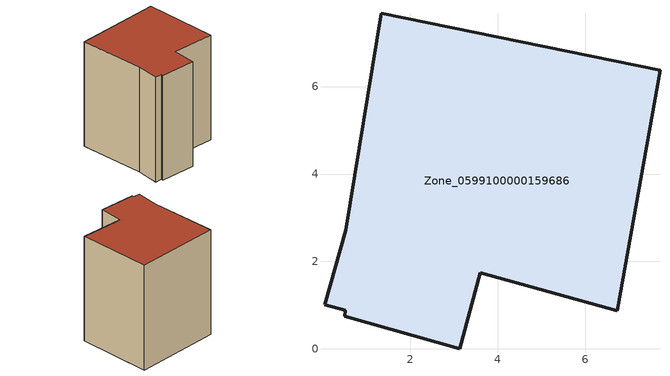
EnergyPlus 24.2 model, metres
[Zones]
Zone_0599100000159686
 floor ground (C_G): 0.04,1.01 0.52,2.71 1.33,7.68 7.71,6.37 6.73,0.87 3.6,1.74 3.13,0 0.5,0.75 0.51,0.88 z0.18
 wall outside (C_F): 7.71,6.37 1.33,7.68 0.52,2.71 0.04,1.01 0.51,0.88 0.5,0.75 3.13,0 3.6,1.74 6.73,0.87 7.71,6.37 z0.18:8.61
 roof outside (C_R): 0.52,2.71 0.04,1.01 0.51,0.88 0.5,0.75 3.13,0 3.6,1.74 6.73,0.87 7.71,6.37 1.33,7.68 z8.61
[BUILDING]
Pand.0599100000159686: North Axis=0; Terrain=City; Loads Convergence Tolerance Value=0.04; Temperature Convergence Tolerance Value=0.4; Solar Distribution=FullExterior; Maximum Number of Warmup Days=25; Minimum Number of Warmup Days=1
[Site:Location]
Rotterdam.The.Hague.AP_ZH_NLD Design_Conditions: Latitude=51.96; Longitude=4.45; Time Zone=1; Elevation=-4.5
[SITE:GROUNDTEMPERATURE:BUILDINGSURFACE]
18, 18, 18, 18, 18, 18, 18, 18, 18, 18, 18, 18
[MATERIAL] Thermal Absorptance=0.9; Solar Absorptance=0.7; Visible Absorptance=0.7
Name | Roughness | Thickness | Conductivity | Density | Specific Heat
G.TC.1946 | MediumSmooth | 0.15 | 1 | 540 | 1210
F.TC.1946 | Rough | 0.3 | 0.857143 | 1920 | 840
R.TC.1946 | MediumRough | 0.2 | 0.909091 | 1500 | 1000
[CONSTRUCTION]
C_G: G.TC.1946
C_F: F.TC.1946
C_R: R.TC.1946
[ZONE]
Zone_0599100000159686: Type=1; Multiplier=1; Ceiling Height=Autocalculate; Volume=Autocalculate; Floor Area=autocalculate; Part of Total Floor Area=Yes
[ZONEINFILTRATION:DESIGNFLOWRATE]
Infil_Zone_0599100000159686: Zone or ZoneList or Space or SpaceList=Zone_0599100000159686; Schedule=AlwaysOn; Design Flow Rate Calculation Method=Flow/Area; Flow Rate per Floor Area=0.003; Constant Term Coefficient=1; Temperature Term Coefficient=0; Velocity Term Coefficient=0; Velocity Squared Term Coefficient=0
[HVACTEMPLATE:ZONE:IDEALLOADSAIRSYSTEM]
Zone_0599100000159686: Maximum Heating Supply Air Temperature=50; Minimum Cooling Supply Air Temperature=13; Maximum Heating Supply Air Humidity Ratio=0.0156; Minimum Cooling Supply Air Humidity Ratio=0.0077; Heating Limit=NoLimit; Cooling Limit=NoLimit; Dehumidification Control Type=ConstantSensibleHeatRatio; Cooling Sensible Heat Ratio=0.7; Dehumidification Setpoint=60; Humidification Control Type=None; Humidification Setpoint=30; Outdoor Air Method=None; Outdoor Air Flow Rate per Person=0.00944; Outdoor Air Flow Rate per Zone Floor Area=0; Outdoor Air Flow Rate per Zone=0; Demand Controlled Ventilation Type=None; Outdoor Air Economizer Type=NoEconomizer; Heat Recovery Type=None; Sensible Heat Recovery Effectiveness=0.7; Latent Heat Recovery Effectiveness=0.65
[ZONECONTROL:THERMOSTAT]
ThermostatControl_Zone_0599100000159686: Zone or ZoneList=Zone_0599100000159686; Control Type Schedule=DualSetpointControlType; Control 1=Thermostat_Zone_0599100000159686; Temperature Difference Between Cutout And Setpoint=0
[THERMOSTATSETPOINT:DUALSETPOINT]
Thermostat_Zone_0599100000159686: Heating Setpoint Temperature Schedule=HeatingSetpoint_Zone_0599100000159686; Cooling Setpoint Temperature Schedule=CoolingSetpoint_Zone_0599100000159686
[SCHEDULE:COMPACT]
HeatingSetpoint_Zone_0599100000159686: Through: 12/31, For: AllDays, Until: 24:00, 21
CoolingSetpoint_Zone_0599100000159686: Through: 12/31, For: AllDays, Until: 24:00, 24
DualSetpointControlType: Through: 12/31, For: AllDays, Until: 24:00, 4
AlwaysOn: Through: 12/31, For: AllDays, Until: 24:00, 1
